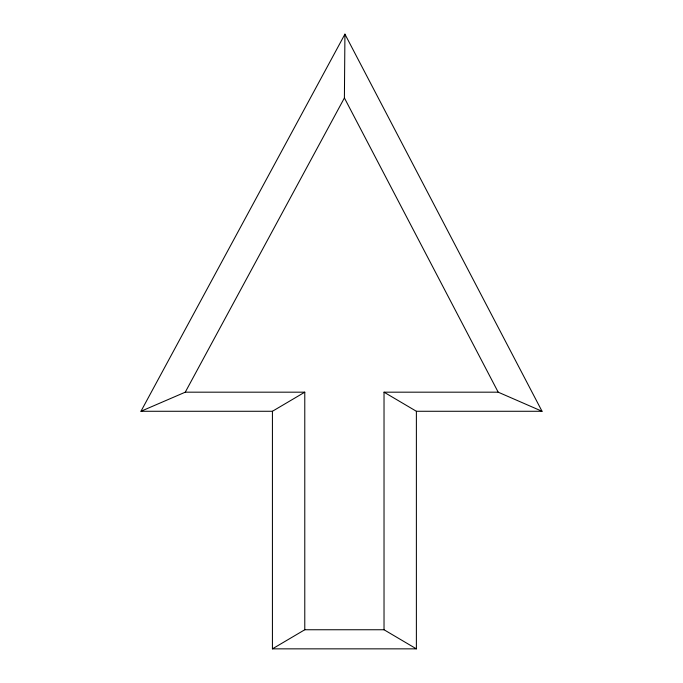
<?xml version="1.0" encoding="UTF-8"?>
<svg xmlns="http://www.w3.org/2000/svg" width="683" height="683" viewBox="0 0 683 683"><rect width="100%" height="100%" fill="white"/><g stroke="black" fill="none" stroke-linecap="round" stroke-linejoin="round"><path stroke-width="1.02" d="M344.932 34.15L140.963 411.277L185.264 392.179L344.403 97.934L344.932 34.15L542.037 411.277L416.382 411.277L384.025 392.179L384.025 629.752L416.382 648.85L416.382 411.277M272.423 411.277L304.78 392.179L304.78 629.752L272.423 648.85L272.423 411.277L140.963 411.277M185.264 392.179L304.78 392.179M384.025 392.179L498.189 392.179L542.037 411.277M304.78 629.752L384.025 629.752M272.423 648.85L416.382 648.85M344.403 97.934L498.189 392.179"/></g></svg>
